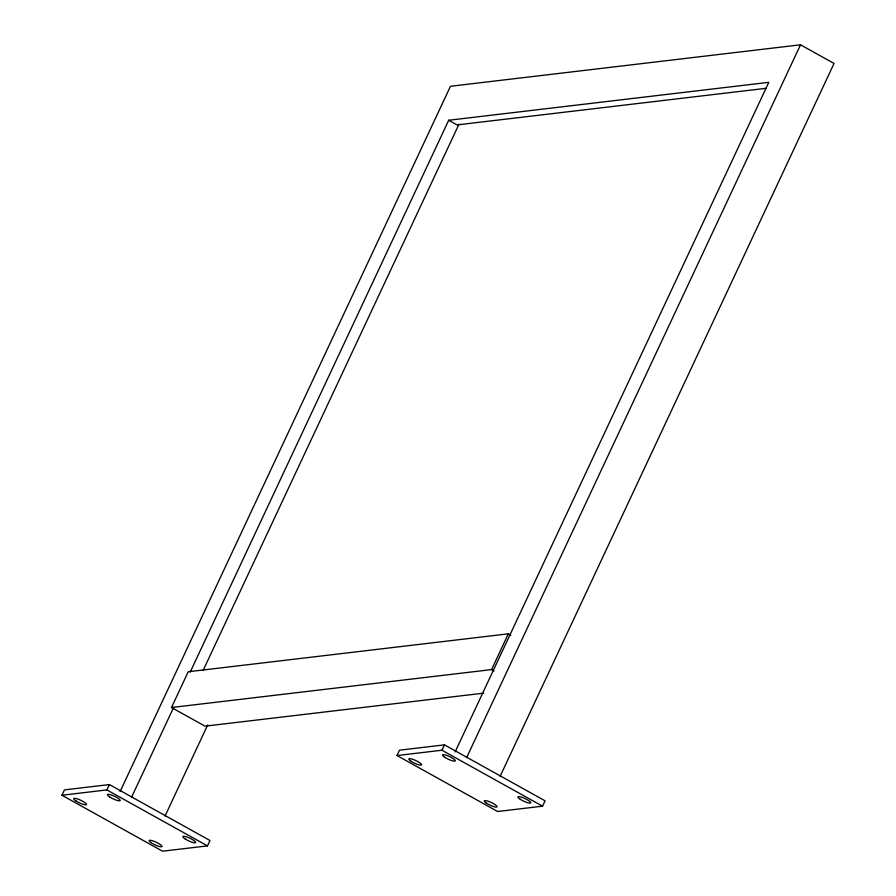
<?xml version="1.0" encoding="UTF-8"?>
<svg xmlns="http://www.w3.org/2000/svg" width="896" height="896" viewBox="0 0 896 896"><rect width="100%" height="100%" fill="white"/><g stroke="black" fill="none" stroke-linecap="round" stroke-linejoin="round"><path stroke-width="1.34" d="M61.947 795.245L64.456 789.88L109.379 784.56L209.989 840.515L207.48 845.88L162.557 851.2L61.947 795.245L106.87 789.925L207.48 845.88M106.87 789.925L109.379 784.56M120.086 791.571L450.475 86.274L800.52 44.8L834.053 63.448L500.114 776.35M483.549 693.168L205.027 726.163L171.494 707.515L188.238 671.754L508.334 633.83L510.731 635.163M131.499 797.395L173.6 707.526M190.198 672.09L448.694 120.254L768.79 82.331L455.157 751.878M203.09 670.51L458.965 124.275M165.032 816.043L207.726 724.92M397.018 755.552L399.526 750.187L444.461 744.867L545.07 800.822L542.55 806.187L497.627 811.507L397.018 755.552L441.941 750.232L542.55 806.187M441.941 750.232L444.461 744.867M171.494 707.515L491.59 669.592L508.334 633.83M466.581 757.691L800.52 44.8M766.091 88.312L457.083 124.914L448.694 120.254M491.59 669.592L493.987 670.925M520.307 799.31A7.067 1.467 25.1 0 0 530.712 802.928A7.067 1.467 25.1 0 0 522.066 797.328A7.067 1.467 25.1 0 0 520.307 799.31M485.867 802.782A7.067 1.467 25.1 0 0 496.765 807.061A7.067 1.467 25.1 0 0 489.373 801.685A7.067 1.467 25.1 0 0 485.867 802.782M444.853 757.344A7.067 1.467 25.1 0 0 455.246 760.962A7.067 1.467 25.1 0 0 446.611 755.362A7.067 1.467 25.1 0 0 444.853 757.344M411.163 761.342A7.067 1.467 25.1 0 0 421.557 764.96A7.067 1.467 25.1 0 0 412.91 759.36A7.067 1.467 25.1 0 0 411.163 761.342M185.237 839.003A7.067 1.467 25.1 0 0 195.63 842.621A7.067 1.467 25.1 0 0 186.995 837.021A7.067 1.467 25.1 0 0 185.237 839.003M150.786 842.475A7.067 1.467 25.1 0 0 161.694 846.754A7.067 1.467 25.1 0 0 154.302 841.389A7.067 1.467 25.1 0 0 150.786 842.475M109.782 797.037A7.067 1.467 25.1 0 0 120.176 800.654A7.067 1.467 25.1 0 0 111.53 795.054A7.067 1.467 25.1 0 0 109.782 797.037M76.082 801.035A7.067 1.467 25.1 0 0 86.486 804.653A7.067 1.467 25.1 0 0 77.84 799.053A7.067 1.467 25.1 0 0 76.082 801.035"/></g></svg>
